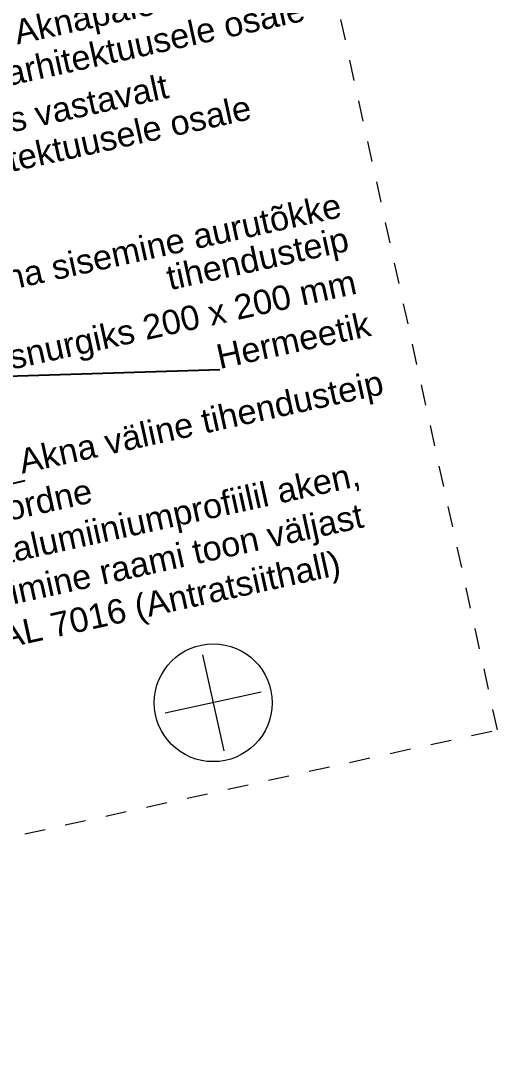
# Model space of a CAD drawing. Header units: millimetres. Extents: x 1638 to 3413, y -238 to 1458.
# Drawn here: x 2928 to 3413, y -238 to 809 of the extents above; entities that cross this region are included whole.
import ezdxf

# ---------------------------------------------------------------- set-up
doc = ezdxf.new("R2010")
doc.units = ezdxf.units.MM
doc.header["$MEASUREMENT"] = 0
doc.linetypes.add('Dashed', pattern=[42.333333, 21.166667, -21.166667])
for name, color, linetype, lineweight in [('0_Pen_No__1', 7, 'Continuous', 13), ('2D Drafting - General_Pen_No__1', 7, 'Continuous', 13), ('Annotation - Label_Pen_No__2', 8, 'Continuous', 15)]:
    doc.layers.add(name, color=color, linetype=linetype, lineweight=lineweight)
doc.styles.add('GENERATED_STYLE_1', font='')
doc.styles.get('GENERATED_STYLE_1').set_extended_font_data('Arial')
doc.dimstyles.new('GENERATED_STYLE__2', dxfattribs={"dimtxt": 0.18, "dimasz": 7.6, "dimexe": 0.18, "dimexo": 0.0625, "dimgap": 0, "dimtad": 0, "dimtih": 1, "dimtoh": 1, "dimdec": 4, "dimzin": 0, "dimdsep": 46, "dimcen": 0.09, "dimadec": 0, "dimazin": 0, "dimtfac": 1, "dimtdec": 4, "dimtmove": 0, "dimatfit": 3, "dimldrblk": 'ARROWHEAD_14', "dimfxl": 0, "dimtolj": 1, "dimtzin": 0, "dimarcsym": 0})

# ---------------------------------------------------------------- blocks, each defined once
blk = doc.blocks.new('ARROWHEAD_14')
at = {"color": 0, "linetype": 'Continuous', "lineweight": 0}
blk.add_line((0, 0), (-1, 0), dxfattribs=at)
at = {"color": 0, "linetype": 'Continuous', "lineweight": 0, "flags": 128}
blk.add_lwpolyline([(-0.9093, 0.525), (0, 0), (-0.9093, -0.525)], dxfattribs=at)

msp = doc.modelspace()

# ---------------------------------------------------------------- linework, layer by layer
at = {"layer": '0_Pen_No__1', "color": 7, "linetype": 'Dashed', "lineweight": 13}
msp.add_lwpolyline([(3111.5, 1457.7), (1638.1, 1133.2), (1940.1, -238.1), (3413.5, 86.4)], close=True, dxfattribs=at)
at = {"layer": '2D Drafting - General_Pen_No__1', "color": 7, "linetype": 'Continuous', "lineweight": 13}
for points in [[(3113.4, 162.9), (3135, 65.2)], [(3173, 124.8), (3075.4, 103.3)]]:
    msp.add_lwpolyline(points, dxfattribs=at)
msp.add_circle((3124.2, 114), 60, dxfattribs=at)

# ---------------------------------------------------------------- texts
at = {"layer": 'Annotation - Label_Pen_No__2', "color": 8, "linetype": 'Continuous', "lineweight": 15, "char_height": 25, "style": 'GENERATED_STYLE_1'}
for s, insert, width, attachment_point, rotation, line_spacing_factor in [('\\A1;{\\pqr;\\fArial|b0|i0|c0|p34;A\\fArial|b0|i0|c0|p34;knapale vastavalt sisearhitektuusele osale}', (3219.4, 808.7), 447.583, 9, 12.42, 0.942728), ('\\A1;{\\pql;\\fArial|b0|i0|c0|p34;Viimistlus\\fArial|b0|i0|c0|p34; vastavalt sisearhitektuusele osale}', (2800.8, 628.3), 447.583, 7, 12.42, 0.942728), ('\\A1;{\\pqr;\\fArial|b0|i0|c0|p34;Akna sisemine aurutõkke tihendusteip}', (3265.6, 567.3), 410.854, 9, 12.4193, 0.844679), ('\\A1;{\\pql;\\fArial|b0|i0|c0|p34; \\fArial|b0|i0|c0|p34;3-kordne puitalumiiniumprofiilil aken, välimine raami toon väljast RAL 7016 (Antratsiithall)}', (2887.6, 156.1), 460.734, 7, 12.42, 1.008699)]:
    msp.add_mtext(s, dxfattribs=dict(at, insert=insert, width=width, attachment_point=attachment_point, rotation=rotation, line_spacing_factor=line_spacing_factor))
for s, insert, attachment_point, rotation in [('\\A1;{\\pqr;\\fArial|b0|i0|c0|p34;Terasnurgiks\\fArial|b0|i0|c0|p34; \\fArial|b0|i0|c0|p34;200 x 200 mm}', (3273.4, 523.6), 9, 12.42), ('\\A1;{\\pql;\\fArial|b0|i0|c0|p34;H\\fArial|b0|i0|c0|p34;ermeetik}', (3130.8, 453.5), 7, 12.4199), ('\\A1;{\\pqr;\\fArial|b0|i0|c0|p34;Akna väline tihendusteip}', (3300.9, 421.3), 9, 12.42)]:
    msp.add_mtext(s, dxfattribs=dict(at, insert=insert, attachment_point=attachment_point, rotation=rotation))

# ---------------------------------------------------------------- leaders
at = {"layer": 'Annotation - Label_Pen_No__2', "color": 8, "linetype": 'Continuous', "lineweight": 15, "annotation_type": 0, "has_hookline": 1, "hookline_direction": 0}
for points, text_width, horizontal_direction in [([(2289.9, 709.1), (2225.3, 1002.3), (2378.7, 1037.9)], 673.5, (0.976598, 0.215075, 0)), ([(2443.3, 678), (2393.7, 903.4), (2645.8, 960.3)], 429.4, (0.976597, 0.215077, 0)), ([(2621.9, 481.7), (2711.5, 773.1), (2996.1, 844.3)], 208.4, (0.976531, 0.215379, 0)), ([(2687.8, 476.3), (2763.1, 699.8), (2774.8, 710.8), (2782.3, 712.4)], 369.9, (0.976597, 0.215076, 0)), ([(2786.1, 616.7), (2793.4, 626.7), (2800.8, 628.3)], 369.9, (0.976597, 0.215076, 0)), ([(2592.7, 475.3), (2659.7, 434), (2864.4, 478.9)], 388.4, (0.9766, 0.215064, 0)), ([(2558.5, 467.8), (2678.5, 391.1), (2854, 431.2)], 429.4, (0.976597, 0.215076, 0)), ([(2536.8, 434.9), (3130.8, 453.5)], 156.1, (0.976598, 0.215075, 0)), ([(2426.6, 438.7), (2672.9, 281.2), (2932.9, 340.3)], 376.8, (0.976597, 0.215076, 0)), ([(2613.6, 91.2), (2887.6, 156.1)], 411.5, (0.976597, 0.215076, 0))]:
    msp.add_leader(points, dimstyle='GENERATED_STYLE__2', dxfattribs=dict(at, text_width=text_width, horizontal_direction=horizontal_direction))

doc.saveas('drawing.dxf')
